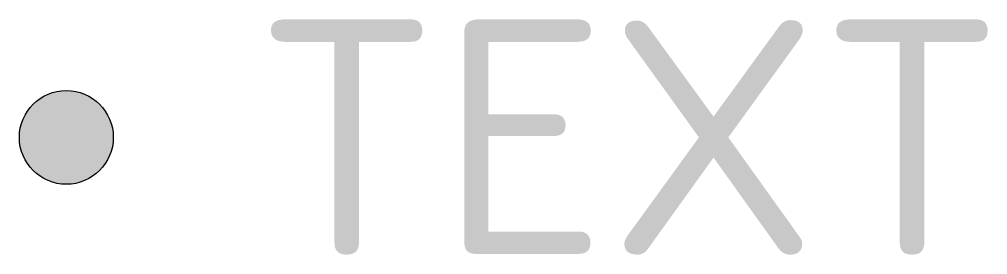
# Model space of a CAD drawing. Header units: metres. Extents: x -0.5 to 9.8, y -1.2 to 1.3.
import ezdxf
from ezdxf.enums import TextEntityAlignment as Align

# ---------------------------------------------------------------- set-up
doc = ezdxf.new("R2010")
doc.units = ezdxf.units.M
doc.styles.add('DP_ISOCPEUR', font='isocpeur.ttf')

msp = doc.modelspace()

# ---------------------------------------------------------------- hatches: boundary and pattern name
h = msp.add_hatch(color=256)
h.dxf.hatch_style = 1
h.paths.add_polyline_path([(0.5, 0, 1), (-0.5, 0, 1)])

# ---------------------------------------------------------------- linework, layer by layer
at = {"color": 0, "lineweight": -2}
msp.add_circle((0, 0), 0.5, dxfattribs=at)

# ---------------------------------------------------------------- texts
at = {"color": 0, "lineweight": -2, "style": 'DP_ISOCPEUR'}
msp.add_attdef('TEXT', text='TEXT', height=2.5, dxfattribs=at).set_placement((2, 0), align=Align.MIDDLE_LEFT)

doc.saveas('drawing.dxf')
